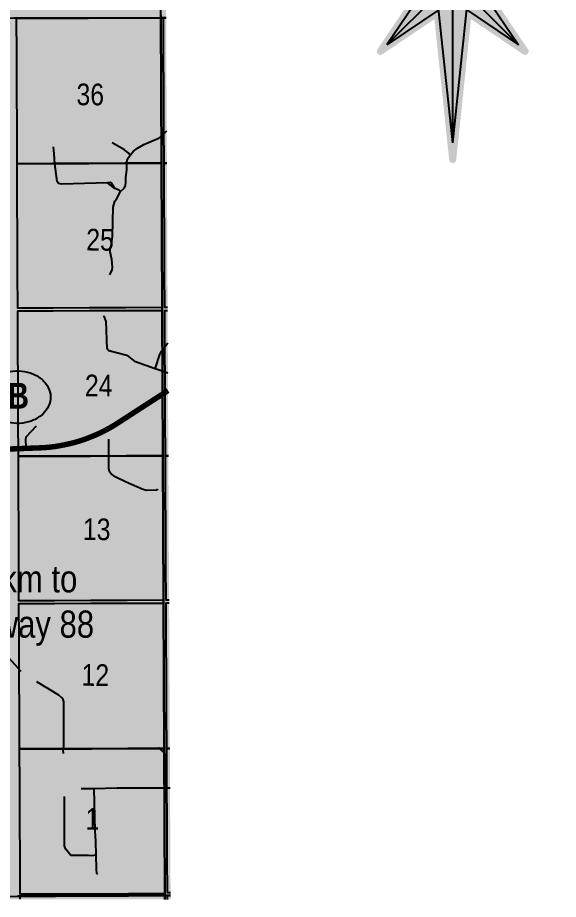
# Model space of a CAD drawing. Extents: x 560272 to 568164, y 6204780 to 6214217.
# Drawn here: x 566482.8 to 566681.8, y 6209697.4 to 6210021.9 of the extents above; entities that cross this region are included whole.
import ezdxf
from ezdxf.enums import TextEntityAlignment as Align

# ---------------------------------------------------------------- set-up
doc = ezdxf.new("R2010")
doc.units = 0
doc.header["$LTSCALE"] = 5
doc.linetypes.add('DASHED2', pattern=[9.524999999999999, 6.35, -3.175])
for name, color, linetype in [('CG-NORTH', 7, 'Continuous'), ('CG-NOTES', 7, 'Continuous'), ('Quarters', 8, 'Continuous'), ('RoadSeg', 57, 'DASHED2'), ('ROUTE-MAP-HWY', 2, 'Continuous'), ('ROUTE-MAP-LABELS', 210, 'Continuous'), ('Townships', 57, 'Continuous')]:
    doc.layers.add(name, color=color, linetype=linetype)
doc.layers.add('ROUTE-MAP-BACKGROUND-H', color=7, linetype='Continuous', true_color=0xf0ebff)
doc.styles.add('120', font='ARIALN.TTF', dxfattribs={"height": 13})
doc.styles.add('80', font='ARIALN.TTF', dxfattribs={"height": 10})
doc.styles.add('BOLD', font='ARIALNB.TTF')

# ---------------------------------------------------------------- blocks, each defined once
blk = doc.blocks.new('*U454')
h = blk.add_hatch(color=255)
edge = h.paths.add_edge_path()
edge.add_line((-28.99999999999998, -20), (28.99999999999998, -20))
edge.add_arc((28.99999999999999, -13.99999999999999), 6.000000000000007, 269.9999999999999, 359.9999999999999)
edge.add_line((34.99999999999999, -14), (34.99999999999999, 12.5))
edge.add_arc((28.99999999999999, 12.49999999999999), 6.000000000000007, 6.785183320455494e-14, 90.00000000000007)
edge.add_line((28.99999999999998, 18.5), (-28.99999999999998, 18.5))
edge.add_arc((-28.99999999999999, 12.49999999999999), 6.000000000000007, 89.99999999999993, 179.9999999999999)
edge.add_line((-34.99999999999999, 12.5), (-34.99999999999999, -14))
edge.add_arc((-28.99999999999999, -13.99999999999999), 6.000000000000007, 180, 270.0000000000001)
at = {"color": 210, "flags": 128}
for points in [[(48.88061057442479, 62.10493760617918, 0, 7.499999999999999, 0), (-3.4e-15, -3.944304526105059e-31, 0, 0, 0)], [(-21.35194607803228, 53.70294466368341, 0, 7.5, 0), (-3.4e-15, 0, 0, 0, 0)]]:
    blk.add_lwpolyline(points, format="xyseb", dxfattribs=at)
blk.add_lwpolyline([(-28.99999999999998, -20, 3, 3, 0), (28.99999999999998, -20, 3, 3, 0.4142135623730951), (34.99999999999999, -14, 3, 3, 0), (34.99999999999999, 12.5, 3, 0, 0.4142135623730951), (28.99999999999998, 18.5, 0, 0, 0), (-28.99999999999998, 18.5, 0, 0, 0.4142135623730951), (-34.99999999999999, 12.5, 0, 0, 0), (-34.99999999999999, -14, 0, 3, 0.4142135623730951)], format="xyseb", close=True, dxfattribs=at)
at = {"color": 210, "style": '80'}
blk.add_attdef('ENTER_TEXT_001', (-35.98567530695772, -4.996589358799454), '', height=10, dxfattribs=at)
blk = doc.blocks.new('NORTH')
h = blk.add_hatch(color=141)
h.dxf.hatch_style = 1
edge = h.paths.add_edge_path()
edge.add_line((-2.491826417608756, 97.79764166632559), (-11.33110282728876, 97.79764166632559))
edge.add_line((-11.33110282728876, 97.79764166632559), (-11.33110282728876, 124.5108430137709))
edge.add_line((-11.33110282728876, 124.5108430137709), (11.39352990136058, 124.5108430137709))
edge.add_line((11.39352990136058, 124.5108430137709), (11.39352990136058, 97.79764166632559))
edge.add_line((11.39352990136058, 97.79764166632559), (2.491826417608753, 97.79764166632559))
edge.add_line((2.491826417608753, 97.79764166632559), (10.37750138339402, 22.7704560742972))
edge.add_line((10.37750138339402, 22.7704560742972), (39.92203399470885, 42.69849494675881))
edge.add_arc((41.04041980165037, 41.04041980164875), 1.999999999999999, -34.00000000000517, 124.00000000000111, ccw=False)
edge.add_line((42.69849494676036, 39.92203399470711), (22.00406355378607, 9.241277745924236))
edge.add_line((22.00406355378607, 9.241277745924236), (58.2739075855486, 1.960886155649267))
edge.add_arc((57.88030183790379, -1.018906841307665e-12), 1.999999999999997, -78.64993825518172, 78.64993825517888, ccw=False)
edge.add_line((58.27390758554851, -1.960886155651323), (22.00406355378518, -9.24127774592482))
edge.add_line((22.00406355378518, -9.24127774592482), (42.69849494675569, -39.92203399470677))
edge.add_arc((41.04041980164563, -41.04041980164828), 1.999999999999995, -124.0000000000046, 34.00000000000102, ccw=False)
edge.add_line((39.922033994704, -42.69849494675827), (10.37750138339402, -22.77045607429739))
edge.add_line((10.37750138339402, -22.77045607429739), (1.989043790736552, -102.5812988196396))
edge.add_arc((9.224476449245426e-15, -102.3722418931042), 2.000000000000001, 185.9999999999985, 353.99999999999864, ccw=False)
edge.add_line((-1.989043790736544, -102.5812988196395), (-10.37750138339407, -22.77045607429672))
edge.add_line((-10.37750138339407, -22.77045607429672), (-39.92203399470549, -42.69849494675363))
edge.add_arc((-41.04041980164693, -41.04041980164351), 1.999999999999998, 145.9999999999955, 303.9999999999981, ccw=False)
edge.add_line((-42.69849494675693, -39.92203399470188), (-22.00406355378651, -9.24127774592452))
edge.add_line((-22.00406355378651, -9.241277745924519), (-58.27390758554856, -1.960886155651306))
edge.add_arc((-57.88030183790382, -9.995419635864475e-13), 2.000000000000002, 101.35006174482157, 258.6499382551812, ccw=False)
edge.add_line((-58.27390758554866, 1.960886155649287), (-22.00406355378779, 9.241277745923886))
edge.add_line((-22.00406355378779, 9.241277745923886), (-42.69849494675572, 39.9220339947068))
edge.add_arc((-41.04041980164558, 41.04041980164821), 2.000000000000002, 55.999999999995225, 213.9999999999969, ccw=False)
edge.add_line((-39.92203399470394, 42.6984949467582), (-10.37750138339407, 22.77045607429753))
edge.add_line((-10.37750138339407, 22.77045607429753), (-2.491826417608756, 97.79764166632557))
at = {"linetype": 'Continuous'}
for points in [[(0, 92.80546965959776), (-8.826541068045046, 8.826541068045172), (1.1937e-12, -2.3874e-12)], [(-37.3345841318361, 37.33458413183729), (-16.99915135460746, 7.18606521849972), (-8.826541068044788, 8.826541068045172)], [(37.3345841318374, 37.33458413183729), (7.915829427503197, 17.49138352886467), (8.826541068045024, 8.826541068045172)], [(8.826541068045024, 8.826541068045172), (0, 0), (52.79907522480353, 0)], [(0, 0), (-52.79907522481363, 0), (-8.826541068045513, -8.826541068044662)], [(8.826541068045024, -8.826541068045001), (0, 0), (0, -92.80546965959995)], [(-7.915829427502984, -17.4913835288645), (-8.826541068045046, -8.826541068045001), (-37.33458413183729, -37.33458413183472)], [(16.99915135460456, -7.186065218500572), (8.826541068044662, -8.826541068045001), (37.33458413183716, -37.33458413183968)]]:
    blk.add_hatch(color=14, dxfattribs=at).paths.add_polyline_path(points)
at = {"color": 14, "linetype": 'Continuous'}
for p, q in [((0, 92.80546965959776), (-8.826541068045046, 8.826541068045172)), ((0, 92.80546965959776), (0, 0)), ((0, 92.80546965959776), (8.826541068045024, 8.826541068045172)), ((0, 0), (-37.3345841318361, 37.33458413183729)), ((-16.99915135460746, 7.18606521849972), (-37.3345841318361, 37.33458413183729)), ((-7.915829427502984, 17.49138352886467), (-37.33458413183729, 37.33458413183968)), ((0, 0), (37.33458413183727, 37.33458413183729)), ((7.915829427502962, 17.49138352886467), (37.33458413183727, 37.33458413183729)), ((16.99915135460516, 7.186065218500232), (37.33458413183968, 37.33458413183729)), ((-8.826541068045046, 8.826541068045172), (-52.79907522480383, 0)), ((8.826541068045024, 8.826541068045172), (52.79907522480378, 0)), ((0, 0), (-52.79907522480383, 0)), ((0, 0), (-37.33458413183729, -37.33458413183472)), ((0, 0), (37.33458413183486, -37.33458413183712)), ((0, -92.80546965959756), (0, 0)), ((0, 0), (52.79907522480378, 0)), ((-8.826541068045046, -8.826541068045001), (-52.79907522480527, -1.5348e-12)), ((8.826541068045024, -8.826541068045001), (52.79907522480524, -1.5348e-12)), ((-16.99915135460554, -7.186065218500402), (-37.33458413183968, -37.33458413183712)), ((0, -92.80546965959756), (-8.826541068045046, -8.826541068045001)), ((0, -92.80546965959756), (8.826541068045024, -8.826541068045001)), ((16.86362785564083, -6.985143368618993), (16.99915135460565, -7.186065218500402)), ((16.99915135460446, -7.186065218500572), (37.33458413183727, -37.33458413183968)), ((-7.915829427502984, -17.4913835288645), (-37.33458413183729, -37.33458413183472)), ((7.915829427502962, -17.4913835288645), (37.33458413183727, -37.33458413183968))]:
    blk.add_line(p, q, dxfattribs=at)
at = {"color": 14, "style": 'BOLD'}
blk.add_text('N', height=21.09375, dxfattribs=at).set_placement((0, 110.5952858925737), align=Align.MIDDLE_CENTER)
blk = doc.blocks.new('Route_Letters')
h = blk.add_hatch(color=255)
h.dxf.hatch_style = 1
edge = h.paths.add_edge_path()
edge.add_ellipse((-0.1157894458410738, 0.4613566920343146), major_axis=(-11.97076998434568, 0), ratio=0.7893183596304154, start_angle=0, end_angle=360)
at = {"color": 5}
blk.add_open_spline([(-12.33655943018675, 0.4613566920343146), (-12.33655943018675, -0.2532464993360009), (-12.23672518590233, -0.9677931526398424), (-11.72036895808735, -2.794432021264129), (-11.14401292605423, -3.876097565685541), (-9.555849561598535, -5.807401851071518), (-8.544623700464413, -6.656820361784867), (-6.21596457351788, -8.022113447135325), (-4.899049775256096, -8.537760803084893), (-2.122176535806801, -9.174386990092444), (-0.6628771213698172, -9.295214858498184), (2.218954779224788, -9.127674344176285), (3.640784492301457, -8.839348048302782), (6.272126017131285, -7.887514385069608), (7.481034580889556, -7.224212060947593), (9.535358213378885, -5.601016495574186), (10.3802780923747, -4.641330355992523), (11.59600670082856, -2.541685487432915), (11.96612490732484, -1.402103837423965), (12.17886415585979, 0.9104078185255275), (12.02123591095139, 2.082179640400227), (11.20064181026172, 4.303585446448778), (10.5383689962933, 5.352522903113822), (8.798522977227321, 7.197351090485427), (7.721489072871556, 7.99304231447195), (5.288539217681929, 9.236688050055363), (3.933164970535742, 9.684414527986064), (1.111124811045386, 10.17900240193921), (-0.3548635231799864, 10.22574343079759), (-3.217505067184455, 9.912616018949848), (-4.613463658471581, 9.552825466795184), (-7.1634954560528, 8.469123124385078), (-8.316993040230393, 7.745430762089654), (-10.23715115095241, 6.01981546320485), (-11.00330637446014, 5.018090733601184), (-12.04705536703857, 2.858875975647607), (-12.32393425272861, 1.701887560081104), (-12.33641722927742, 0.5154205370004092), (-12.33655943018675, 0.4883886145194083), (-12.33655943018675, 0.4613566920343146)], degree=3, knots=[0, 0, 0, 0, 0.2195294159612001, 0.2195294159612001, 0.575726566502957, 0.575726566502957, 0.9319237170447137, 0.9319237170447137, 1.28812086758647, 1.28812086758647, 1.644318018128227, 1.644318018128227, 2.000515168669984, 2.000515168669984, 2.356712319211741, 2.356712319211741, 2.712909469753497, 2.712909469753497, 3.069106620295254, 3.069106620295254, 3.425303770837011, 3.425303770837011, 3.781500921378767, 3.781500921378767, 4.137698071920524, 4.137698071920524, 4.493895222462281, 4.493895222462281, 4.850092373004038, 4.850092373004038, 5.206289523545794, 5.206289523545794, 5.562486674087551, 5.562486674087551, 5.918683824629308, 5.918683824629308, 6.274880975171064, 6.274880975171064, 6.283185307179586, 6.283185307179586, 6.283185307179586, 6.283185307179586], dxfattribs=at)
at = {"color": 14, "style": 'BOLD'}
blk.add_attdef('A', text='', height=9.5, dxfattribs=at).set_placement((0.2246285344645003, 0.9755069406892289), align=Align.MIDDLE)

msp = doc.modelspace()

# ---------------------------------------------------------------- hatches: boundary and pattern name
at = {"layer": 'ROUTE-MAP-BACKGROUND-H'}
h = msp.add_hatch(color=256, dxfattribs=at)
h.dxf.hatch_style = 1
h.paths.add_polyline_path([(565237.9899673829, 6210345.866093916), (566535.8500475375, 6210345.728720033), (566539.1026087836, 6209697.377163951), (565234.4123845466, 6209697.744452354)])

# ---------------------------------------------------------------- linework, layer by layer
at = {"layer": 'Quarters', "flags": 128}
for points in [[(566495.6551538315, 6209968.224089189), (566482.6316537675, 6209968.176757102), (566482.5756852787, 6209981.557177941), (566482.5196670624, 6209994.937598101), (566482.4635991249, 6210008.318017554), (566482.4075476857, 6210021.69847033), (566495.4259500342, 6210021.746179228), (566508.7792046356, 6210021.795130241), (566522.1321094714, 6210021.844077748), (566535.484997385, 6210021.893025192), (566535.5461136487, 6210008.512160769), (566535.6072464101, 6209995.131329638), (566535.6682961633, 6209981.750497433), (566535.729362414, 6209968.369698511), (566522.3714429236, 6209968.321163492), (566509.0135061858, 6209968.272661733)], [(566495.8856221918, 6209915.03652605), (566482.8539955136, 6209914.989538767), (566482.7994626814, 6209928.035292835), (566482.7435081445, 6209941.415914056), (566482.6876058173, 6209954.796335941), (566482.6316537675, 6209968.176757102), (566495.6551538315, 6209968.224089189), (566509.0135061858, 6209968.272661733), (566522.3714429236, 6209968.321163492), (566535.729362414, 6209968.369698511), (566535.7903792855, 6209954.98886562), (566535.8513793668, 6209941.608065646), (566535.9123650928, 6209928.22706558), (566535.971829224, 6209915.18093327), (566522.6119736696, 6209915.132842715), (566509.2521345154, 6209915.084752505)], [(566496.1152385083, 6209860.510918831), (566483.0814105849, 6209860.464273446), (566483.0256407056, 6209873.844731013), (566482.969821439, 6209887.225154557), (566482.9139857214, 6209900.605577833), (566482.8581335562, 6209913.98600074), (566495.8868308464, 6209914.032989459), (566509.2503804833, 6209914.081216945), (566522.6134153593, 6209914.129306057), (566535.976399723, 6209914.177428119), (566536.0373170561, 6209900.796560111), (566536.0982175886, 6209887.415725046), (566536.1591016722, 6209874.034889614), (566536.2200022422, 6209860.654087503), (566522.8519859626, 6209860.606411351), (566509.4839191877, 6209860.558768069)], [(566496.344914208, 6209807.32334189), (566483.3029596651, 6209807.277041518), (566483.248622537, 6209820.322798904), (566483.1929006301, 6209833.70339063), (566483.1371636607, 6209847.083848837), (566483.0814105849, 6209860.464273446), (566496.1152385083, 6209860.510918831), (566509.4839191877, 6209860.558768069), (566522.8519859626, 6209860.606411351), (566536.2200022422, 6209860.654087503), (566536.2808530738, 6209847.273284627), (566536.3416541576, 6209833.892481082), (566536.4024408789, 6209820.511477472), (566536.461676019, 6209807.465341273), (566523.0916907509, 6209807.418076089), (566509.7217219082, 6209807.370811222)], [(566496.5737247576, 6209752.797687397), (566483.5296019125, 6209752.751762605), (566483.4739981584, 6209766.132189984), (566483.4183775967, 6209779.512650247), (566483.3627742041, 6209792.893077276), (566483.3071214152, 6209806.273470279), (566496.346113274, 6209806.319771811), (566509.7199579397, 6209806.367275521), (566523.0930895645, 6209806.414505619), (566536.4662039949, 6209806.461768993), (566536.5269219539, 6209793.080930714), (566536.5876563794, 6209779.700125745), (566536.6483410598, 6209766.319320032), (566536.7090092769, 6209752.938513958), (566523.3308632784, 6209752.891663339), (566509.952700457, 6209752.844812671)], [(566496.801574496, 6209699.275369654), (566483.7524513759, 6209699.230056118), (566483.6968132962, 6209712.610517057), (566483.641125457, 6209725.990977345), (566483.5853885657, 6209739.371370309), (566483.5296019125, 6209752.751762605), (566496.5737247576, 6209752.797687397), (566509.952700457, 6209752.844812671), (566523.3308632784, 6209752.891663339), (566536.7090092769, 6209752.938513958), (566536.7697955568, 6209739.557575771), (566536.8305983028, 6209726.176670866), (566536.891390491, 6209712.795199771), (566536.9521991418, 6209699.413761969), (566523.5689168662, 6209699.367789117), (566510.1855844988, 6209699.32181585)]]:
    msp.add_lwpolyline(points, close=True, dxfattribs=at)
for points in [[(566537.7430727577, 6209968.38122305), (566536.7329884608, 6209968.375440342), (566536.6719218313, 6209981.756273776), (566536.6108387638, 6209995.13710686), (566536.5497392628, 6210008.517939598), (566536.4886236674, 6210021.898738652), (566537.4745650812, 6210021.904386265)], [(566538.0099021978, 6209915.192590219), (566536.9754553791, 6209915.18667017), (566536.9159908731, 6209928.232837008), (566536.8550051196, 6209941.613838258), (566536.7940050075, 6209954.994639473), (566536.7329884608, 6209968.375440342), (566537.7430727577, 6209968.38122305)], [(566538.2834443114, 6209860.665882522), (566537.2235952268, 6209860.659819043), (566537.1627275656, 6209874.040656026), (566537.1018434583, 6209887.42149269), (566537.0409428925, 6209900.802328984), (566536.9800262275, 6209914.183131638), (566538.0149365922, 6209914.189055757)], [(566538.550273659, 6209807.477270491), (566537.4653024026, 6209807.471068264), (566537.406033953, 6209820.517205279), (566537.345247549, 6209833.898176873), (566537.2844460836, 6209847.279014959), (566537.2235952268, 6209860.659819043), (566538.2834443114, 6209860.665882522)], [(566538.8238158065, 6209752.950555322), (566537.712602834, 6209752.944202246), (566537.6519342446, 6209766.325042836), (566537.5912495342, 6209779.705849777), (566537.5305480184, 6209793.086689649), (566537.4698303804, 6209806.467495875), (566538.5553082011, 6209806.473705296)], [(566539.0906461389, 6209699.761745679), (566537.9541181404, 6209699.75524384), (566537.8949120031, 6209712.80141627), (566537.8341912284, 6209726.182423307), (566537.7733887963, 6209739.563296131), (566537.712602834, 6209752.944202246), (566538.8238158065, 6209752.950555322)], [(566483.7604555037, 6209697.392743542), (566483.7555873591, 6209698.559758494), (566496.8047462098, 6209698.604838603), (566510.1887916066, 6209698.651084586), (566523.5722633819, 6209698.696459275), (566536.955751295, 6209698.741867513), (566536.9641427465, 6209697.377765958)], [(566537.9671072231, 6209697.37748361), (566537.9586358373, 6209698.751704504), (566539.0956805451, 6209698.758208015)]]:
    msp.add_lwpolyline(points, dxfattribs=at)
at = {"layer": 'RoadSeg', "flags": 128}
for points in [[(566515.907797444, 6209961.125972787), (566499.0285876488, 6209960.67299848), (566497.8021930105, 6209960.928486308), (566497.4153477196, 6209961.601217519), (566496.5386431878, 6209968.172766782), (566496.3069525044, 6209971.837347326), (566495.924370624, 6209974.539900848), (566495.8676851161, 6209978.667032558), (566495.223908508, 6209979.843443898), (566493.8002707664, 6209980.235891415), (566492.1710432669, 6209980.299369333), (566491.7089522519, 6209980.507399099), (566491.2591829151, 6209981.380972276)], [(566524.1829536405, 6209971.354852015), (566525.4727144421, 6209972.728606485), (566526.9247078811, 6209973.866452752), (566529.2464302946, 6209975.254480157), (566534.4440560745, 6209977.420987229), (566535.2191262392, 6209977.938885397), (566537.6565477692, 6209980.189716211), (566537.6837398448, 6209980.208390403)], [(566524.1829536405, 6209971.354852015), (566523.5329258807, 6209972.198921259), (566522.1875601918, 6209973.222116305), (566517.5435203606, 6209975.803592348)], [(566520.6405160275, 6209957.943777262), (566521.9937555136, 6209959.150386387), (566522.5433799766, 6209960.071621025), (566522.6363052707, 6209961.501154621), (566522.5973575359, 6209962.995282906), (566522.9534766056, 6209966.053605153), (566522.9724308251, 6209968.881936697), (566523.1930818303, 6209970.009474247), (566524.1829536405, 6209971.354852015)], [(566518.598471831, 6209959.079846052), (566517.3367970401, 6209961.032995703), (566516.8076060658, 6209961.209172408), (566515.907797444, 6209961.125972787)], [(566518.598471831, 6209959.079846052), (566515.907797444, 6209961.125972787)], [(566533.407820202, 6209892.620760798), (566526.1686084786, 6209895.217739923), (566523.7752282404, 6209897.158029141), (566523.0170496668, 6209897.538706324), (566516.3598370815, 6209899.225881403), (566515.7426506772, 6209900.035320057), (566515.3616492855, 6209910.025253204), (566514.634231717, 6209912.068165736), (566513.7359912149, 6209913.881840319), (566513.5092342341, 6209916.015454151), (566513.6261713644, 6209917.291764043), (566514.0056981355, 6209918.671432724), (566514.2890855586, 6209919.992910448), (566514.715221107, 6209921.850145307), (566515.2855850775, 6209923.90243812), (566517.5790497494, 6209929.150868185), (566517.7607073706, 6209929.979362958), (566517.4494165271, 6209932.946593524), (566516.835829577, 6209935.753254339), (566516.85261559, 6209936.651017948), (566517.3519849413, 6209938.471921543), (566517.7080944509, 6209941.526891931), (566517.9720195419, 6209952.203310436), (566518.6441480672, 6209954.353837721), (566519.1899247073, 6209955.075801792), (566520.6405160275, 6209957.943777262)], [(566520.6405160275, 6209957.943777262), (566520.2173998737, 6209958.450748651), (566518.598471831, 6209959.079846052)], [(566533.407820202, 6209892.620760798), (566535.1030547685, 6209897.913438114), (566535.7916960955, 6209899.165314128), (566538.0749457696, 6209902.227084744)], [(566538.1309394506, 6209891.065545307), (566533.407820202, 6209892.620760798)], [(566485.8901286428, 6209863.818161064), (566485.7742465204, 6209866.548875787), (566485.9928764567, 6209867.576346362), (566489.7282006848, 6209871.63339022)], [(566516.1214369629, 6209870.147007397), (566515.8473151422, 6209870.431334713)], [(566534.3216390653, 6209848.480720134), (566534.1818380117, 6209848.117164166), (566533.8793614346, 6209847.956559845), (566530.0853551304, 6209847.926952173), (566528.5958675217, 6209848.35358902), (566522.7204583085, 6209850.924641856), (566518.9615439043, 6209852.791216744), (566517.2526181486, 6209853.954338877), (566516.6347586213, 6209854.730812492), (566516.4253547047, 6209855.999396729), (566516.3462419914, 6209867.91340181), (566516.1214369629, 6209870.147007397)], [(566485.8818018994, 6209863.377801851), (566485.8901286428, 6209863.818161064)], [(566484.0973522, 6209781.295012327), (566467.106357191, 6209799.977264687), (566463.4577448353, 6209804.204376557)], [(566452.3211750654, 6209768.805634529), (566453.0367614989, 6209769.723895795), (566453.841432642, 6209770.041837152), (566466.716377163, 6209769.903429504), (566467.9440741383, 6209769.714319433), (566468.8577089771, 6209768.732557263), (566469.450264757, 6209768.388692058), (566470.9741549643, 6209768.027860831), (566471.5422094004, 6209768.150520451), (566482.2252495891, 6209779.033435939), (566483.2773692562, 6209780.145444032), (566484.0973522, 6209781.295012327)], [(566511.6966977203, 6209713.70147557), (566509.9614412555, 6209713.434371466), (566508.8323048976, 6209713.555042778), (566502.376613208, 6209713.541068373), (566500.424501235, 6209715.939901419), (566500.1133521281, 6209717.110303103), (566500.0935734147, 6209748.42275344), (566499.8814963459, 6209750.322387998), (566499.6679522522, 6209751.29878265), (566499.5720642314, 6209752.229386181), (566499.6304656734, 6209752.941409675), (566499.8417550705, 6209753.764071268), (566499.8628813388, 6209770.122409534), (566499.6115073549, 6209770.925328921), (566499.0915565405, 6209771.600454538), (566497.9766579445, 6209772.48636872), (566484.914058549, 6209780.48107985), (566484.0973522, 6209781.295012327)], [(566537.6753426818, 6209738.377438195), (566537.502893485, 6209739.844655213), (566537.1984982148, 6209750.365151191), (566536.6212529481, 6209751.540574124), (566534.6228104486, 6209753.241402686)], [(566506.15952919, 6209738.161631085), (566511.0192771566, 6209738.238128657)], [(566511.0192771566, 6209738.238128657), (566519.4756701525, 6209738.480876714), (566537.6753426818, 6209738.377438195)], [(566511.6966977203, 6209713.70147557), (566511.6257874117, 6209718.860612163), (566511.3262499166, 6209722.460038925), (566511.0192771566, 6209738.238128657)], [(566537.6753426818, 6209738.377438195), (566538.8969649416, 6209738.36932154)], [(566512.3313784554, 6209706.635358997), (566511.9697546263, 6209706.875247763), (566511.8008246263, 6209708.542113601), (566511.6966977203, 6209713.70147557)]]:
    msp.add_lwpolyline(points, dxfattribs=at)
at = {"layer": 'ROUTE-MAP-HWY', "color": 2, "const_width": 1.997279394491461, "flags": 128}
msp.add_lwpolyline([(566479.3241305565, 6209863.132144904), (566485.8818018994, 6209863.377801851), (566490.8425814271, 6209863.567790194), (566491.6559147573, 6209863.603797288), (566492.351251023, 6209863.641534172), (566492.7397547492, 6209863.66390892), (566493.4198939522, 6209863.715659608), (566494.1111988178, 6209863.774867302), (566494.8248478337, 6209863.846023479), (566495.5052890024, 6209863.924078937), (566496.1852692572, 6209864.012875302), (566496.9244590122, 6209864.12414606), (566497.6107602733, 6209864.23778833), (566498.27610472, 6209864.354307448), (566498.9403876879, 6209864.476380163), (566499.5663146724, 6209864.596811214), (566500.3793029881, 6209864.760631163), (566501.0592466866, 6209864.905000528), (566501.7704319254, 6209865.06543099), (566502.4786967586, 6209865.229555828), (566502.9729413228, 6209865.350549205), (566503.7875845825, 6209865.561798272), (566504.520343637, 6209865.767145306), (566505.1923692178, 6209865.966679936), (566505.881745487, 6209866.181476089), (566506.564029752, 6209866.405503361), (566507.2168563193, 6209866.631999137), (566507.8710891654, 6209866.868502988), (566508.553861135, 6209867.122168541), (566509.1970613726, 6209867.367518814), (566509.8820437987, 6209867.636383995), (566510.5092331646, 6209867.89092919), (566511.1347373977, 6209868.151024809), (566511.7961915707, 6209868.44053575), (566512.428629927, 6209868.726220212), (566513.0248147259, 6209869.003602339), (566513.7393164093, 6209869.347051674), (566514.3316894823, 6209869.641458001), (566514.9565090068, 6209869.960080156), (566515.4745388413, 6209870.231205883), (566515.8473151422, 6209870.431334713), (566516.2351831495, 6209870.641529582), (566516.8352401162, 6209870.978198028), (566517.4257253925, 6209871.321863422), (566518.0277380568, 6209871.684098503), (566518.5953768461, 6209872.035075159), (566519.2564453414, 6209872.45201401), (566519.961730444, 6209872.903591683), (566538.1630439033, 6209884.665981959)], dxfattribs=at)
at = {"layer": 'Townships', "flags": 128}
for points in [[(566537.4745650853, 6210021.904385474), (566536.4886237025, 6210021.898738167), (566535.4849981371, 6210021.893023994), (566535.4803842552, 6210022.896495778), (566535.3596122436, 6210049.322958411), (566535.2323796264, 6210076.090190735), (566535.1161956667, 6210102.844989707), (566534.9944545815, 6210129.60605625), (566534.9899303119, 6210130.609496019), (566534.8697295886, 6210157.036059505), (566534.7479226912, 6210183.797053802), (566534.6259829014, 6210210.558081505), (566534.503943365, 6210237.319142804), (566534.4993776778, 6210238.322679508), (566534.3788152875, 6210264.749169284), (566534.256544533, 6210291.510190872), (566534.1342404506, 6210318.271212952), (566534.0173378433, 6210343.823547685), (566535.0209960918, 6210343.829389267), (566535.8595516192, 6210343.834217519)], [(566535.4803842552, 6210022.896495778), (566535.4849981371, 6210021.893023994), (566508.7792051067, 6210021.795129667), (566482.4075471059, 6210021.698471102), (566481.4039373453, 6210021.694821551), (566454.6978222972, 6210021.602348829), (566428.3263399032, 6210021.511020857), (566427.322700559, 6210021.507536025), (566400.616816156, 6210021.415069226), (566374.2454985491, 6210021.323705523), (566373.2418982984, 6210021.320222602), (566346.5361129716, 6210021.227757411), (566320.167244523, 6210021.137490575), (566319.1637139034, 6210021.134072697), (566292.4604163312, 6210021.042600426), (566266.091777657, 6210020.952336814), (566265.0882524126, 6210020.948887367), (566238.3851540004, 6210020.857415034), (566212.0167130618, 6210020.767154383), (566211.0131927467, 6210020.763706691)], [(566482.4075471059, 6210021.698471102), (566508.7792051067, 6210021.795129667), (566535.4849981371, 6210021.893023994), (566535.6072472937, 6209995.131330003), (566535.729361417, 6209968.369699111), (566535.8513801406, 6209941.60806475), (566535.9718288018, 6209915.180932395), (566535.9763997837, 6209914.177427945), (566536.0982183008, 6209887.415724509), (566536.2200031969, 6209860.654088305), (566536.3416550898, 6209833.892481878), (566536.4616752891, 6209807.465342265), (566536.4662034736, 6209806.461768124), (566536.5876567934, 6209779.700125967), (566536.7090101729, 6209752.938513685), (566536.8305989278, 6209726.176669899), (566536.9521986027, 6209699.413760346), (566536.9557522628, 6209698.741866071), (566510.1887908803, 6209698.651085991), (566483.7555875311, 6209698.559757648), (566482.751941727, 6209698.556338578)], [(566539.0956805407, 6209698.758208899), (566537.9586367466, 6209698.751704721), (566536.9557522628, 6209698.741866071), (566536.9521986027, 6209699.413760346), (566536.8305989278, 6209726.176669899), (566536.7090101729, 6209752.938513685), (566536.5876567934, 6209779.700125967), (566536.4662034736, 6209806.461768124), (566536.4616752891, 6209807.465342265), (566536.3416550898, 6209833.892481878), (566536.2200031969, 6209860.654088305), (566536.0982183008, 6209887.415724509), (566535.9763997837, 6209914.177427945), (566535.9718288018, 6209915.180932395), (566535.8513801406, 6209941.60806475), (566535.729361417, 6209968.369699111), (566535.6072472937, 6209995.131330003), (566535.4849981371, 6210021.893023994), (566536.4886237025, 6210021.898738167), (566537.4745650853, 6210021.904385474)], [(566211.7439565766, 6209697.469319966), (566211.7436178343, 6209697.614889347), (566212.4126753956, 6209697.617213627), (566239.1797435301, 6209697.71032173), (566265.9414845953, 6209697.803407014), (566266.9450758472, 6209697.806894173), (566293.3758153833, 6209697.898789507), (566320.145147629, 6209697.991856747), (566321.1487109221, 6209697.995341573), (566347.5776182268, 6209698.087251759), (566374.3460827791, 6209698.180412442), (566375.3497179956, 6209698.183932235), (566401.7830509146, 6209698.275888752), (566428.5503524047, 6209698.369004756), (566429.5539914967, 6209698.372522352), (566455.9815309625, 6209698.464488798), (566482.751941727, 6209698.556338578), (566483.7555875311, 6209698.559757648), (566510.1887908803, 6209698.651085991), (566536.9557522628, 6209698.741866071), (566536.9641427721, 6209697.377765958)], [(566536.9641427721, 6209697.377765958), (566536.9557522628, 6209698.741866071), (566537.9586367466, 6209698.751704721), (566539.0956805407, 6209698.758208899)]]:
    msp.add_lwpolyline(points, dxfattribs=at)

# ---------------------------------------------------------------- block references
at = {"layer": 'CG-NORTH', "xscale": 0.6494069258405066, "yscale": 0.6494069258405066, "zscale": 0.4995437891080819}
msp.add_blockref('NORTH', (566642.9526469471, 6210036.149948812), dxfattribs=at)
at = {"layer": 'CG-NOTES', "xscale": 0.9981931055731234, "yscale": 0.9981931055731234, "zscale": 0.9981931055731234}
msp.add_blockref('Route_Letters', (566482.8507174735, 6209881.787672306), dxfattribs=at).add_auto_attribs({'A': 'B'})
at = {"layer": 'ROUTE-MAP-LABELS'}
ref = msp.add_blockref('*U454', (566481.2636025817, 6209805.590370692), dxfattribs=dict(at, xscale=0.9986396972457311, yscale=0.9986396972457311, zscale=0.9986396972457311))
ref.add_attrib('ENTER_TEXT_001', '8.0 km to', (566457.7247248611, 6209810.387156414), dxfattribs={"layer": '0', "color": 210, "height": 9.986396972457309, "style": '80'})
ref.add_attrib('ENTER_TEXT_002', 'Highway 88', (566451.1988256117, 6209793.70228944), dxfattribs={"layer": '0', "color": 210, "height": 9.986396972457309, "style": '80'})

# ---------------------------------------------------------------- texts
at = {"layer": 'RoadSeg', "style": '120'}
for s, p in [('36', (566504.4282024738, 6209989.71559649)), ('25', (566508.0231261312, 6209936.230577402)), ('24', (566507.5302655941, 6209882.573753007)), ('13', (566506.7937481423, 6209829.665408375)), ('12', (566506.2941543366, 6209776.008648585)), ('1', (566507.7320786469, 6209723.037357092))]:
    msp.add_text(s, height=7.976908843551128, rotation=359.4503616271333, dxfattribs=at).set_placement(p)

doc.saveas('drawing.dxf')
